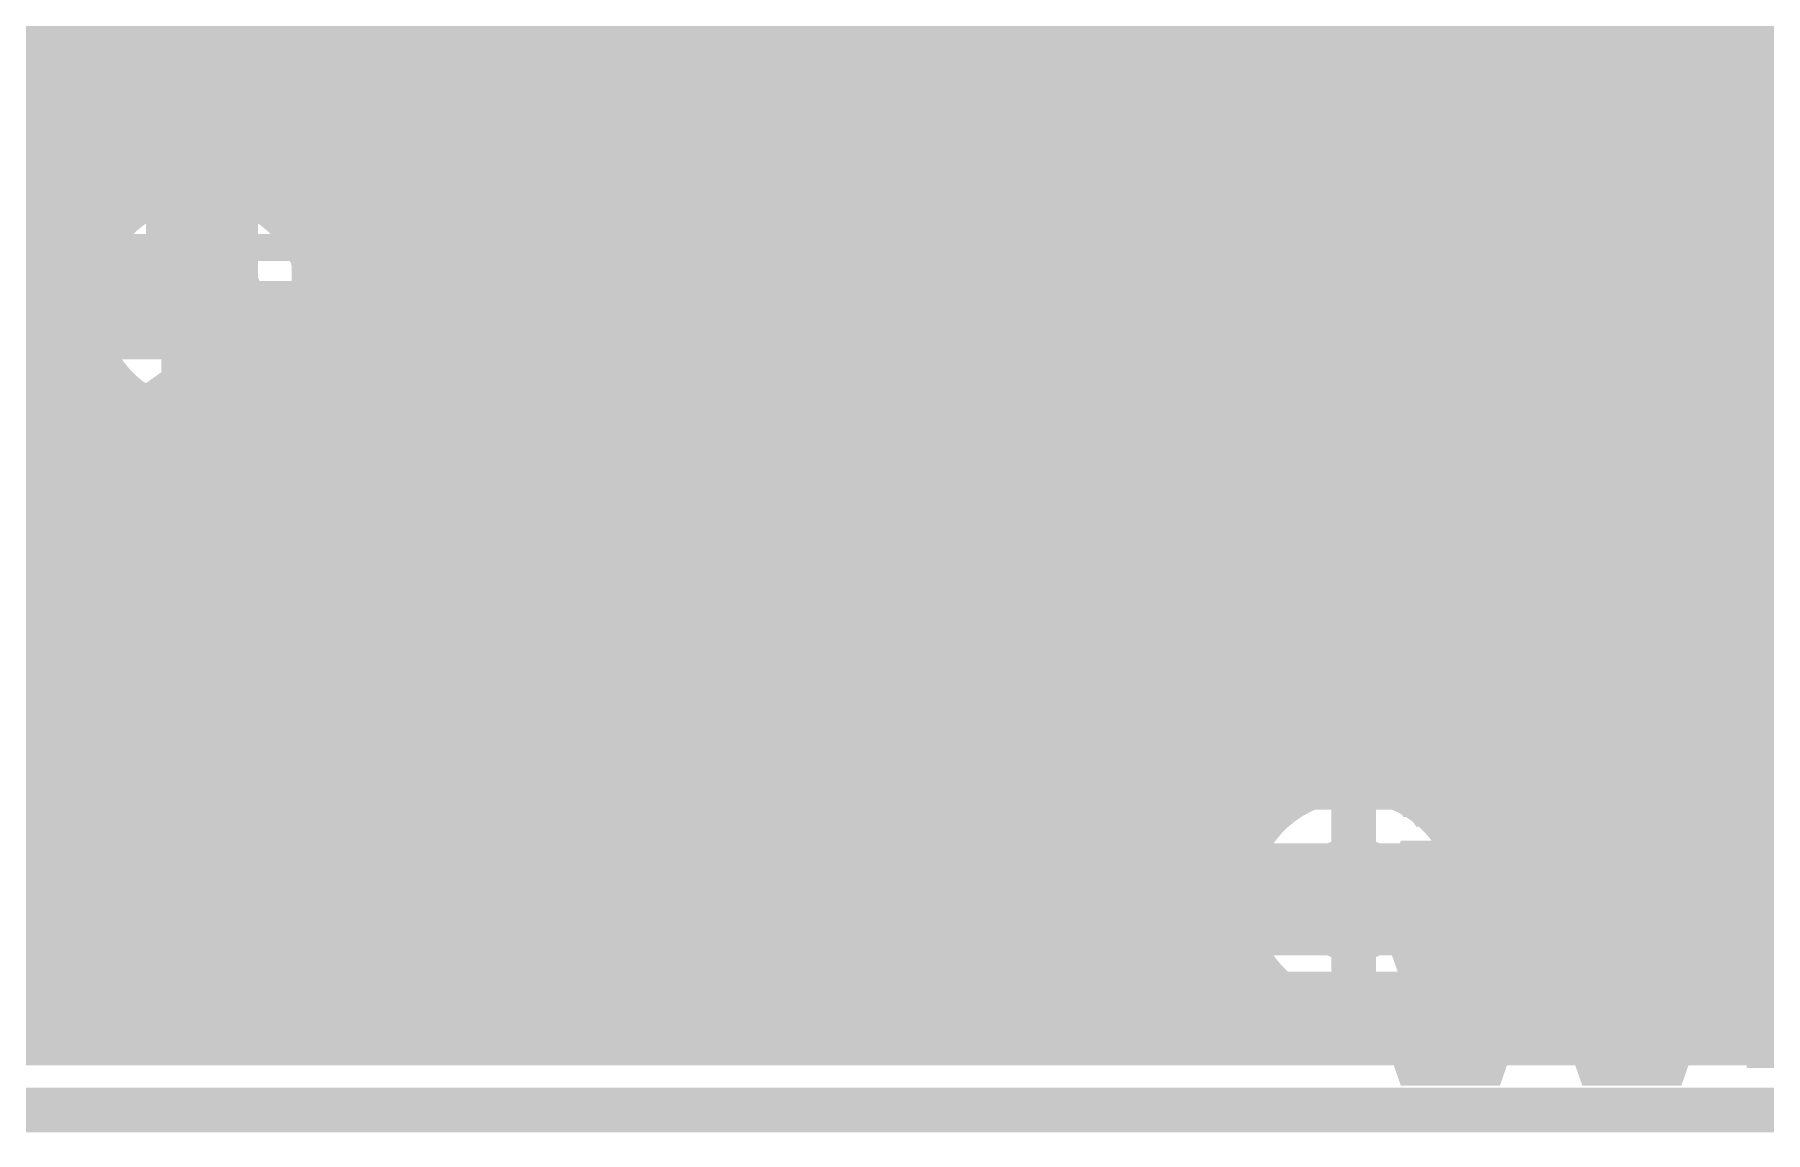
# Model space of a CAD drawing. Extents: x -7 to 100, y -42 to 30.
# Drawn here: x 75.25 to 85.06, y -0.13 to 6.1 of the extents above; entities that cross this region are included whole.
import ezdxf

# ---------------------------------------------------------------- set-up
doc = ezdxf.new("R2010")
doc.units = 0
doc.header["$MEASUREMENT"] = 0
doc.layers.get('0').update_dxf_attribs({"linetype": 'CONTINUOUS'})
for name, color, linetype in [('22-315-0_BOT', 7, 'CONTINUOUS'), ('22-315-0_DRD', 7, 'CONTINUOUS'), ('22-315-0_GND', 6, 'CONTINUOUS'), ('22-315-0_IN1', 4, 'CONTINUOUS'), ('22-315-0_SMB', 3, 'CONTINUOUS'), ('22-315-0_SMT', 5, 'CONTINUOUS'), ('22-315-0_SPB', 10, 'CONTINUOUS'), ('22-315-0_SPT', 14, 'CONTINUOUS'), ('22-315-0_SSB', 9, 'CONTINUOUS'), ('22-315-0_SST', 12, 'CONTINUOUS'), ('22-315-0_TOP', 11, 'CONTINUOUS'), ('THRUHOLE_TAP', 15, 'CONTINUOUS')]:
    doc.layers.add(name, color=color, linetype=linetype)

# ---------------------------------------------------------------- blocks, each defined once
blk = doc.blocks.new('RECTANGLE_8')
blk.add_solid([(0.4826, 0.4064), (0.4826, -0.4064), (-0.4826, 0.4064), (-0.4826, -0.4064)])
blk = doc.blocks.new('ROUND_30')
at = {"const_width": 0.35052}
blk.add_lwpolyline([(-0.17526, 0, 1), (0.17526, 0, 1)], format="xyb", close=True, dxfattribs=at)
blk = doc.blocks.new('ROUND_56')
at = {"const_width": 0.35052}
blk.add_lwpolyline([(-0.17526, 0, 1), (0.17526, 0, 1)], format="xyb", close=True, dxfattribs=at)
blk = doc.blocks.new('RECTANGLE_23')
blk.add_solid([(0.508, 0.635), (0.508, -0.635), (-0.508, 0.635), (-0.508, -0.635)])
blk = doc.blocks.new('ROUND_62')
at = {"const_width": 0.35052}
blk.add_lwpolyline([(-0.17526, 0, 1), (0.17526, 0, 1)], format="xyb", close=True, dxfattribs=at)
blk = doc.blocks.new('ROUND_80')
at = {"const_width": 0.0635}
blk.add_lwpolyline([(-0.03175, 0, 1), (0.03175, 0, 1)], format="xyb", close=True, dxfattribs=at)
blk = doc.blocks.new('ROUND_81')
at = {"const_width": 0.0635}
blk.add_lwpolyline([(-0.03175, 0, 1), (0.03175, 0, 1)], format="xyb", close=True, dxfattribs=at)
blk = doc.blocks.new('ROUND_65')
at = {"const_width": 0.35052}
blk.add_lwpolyline([(-0.17526, 0, 1), (0.17526, 0, 1)], format="xyb", close=True, dxfattribs=at)
blk = doc.blocks.new('RECTANGLE_2')
blk.add_solid([(0.63627, 0.51308), (0.63627, -0.51308), (-0.63627, 0.51308), (-0.63627, -0.51308)])
blk = doc.blocks.new('RECTANGLE_35')
blk.add_solid([(1.3716, 1.0795), (1.3716, -1.0795), (-1.3716, 1.0795), (-1.3716, -1.0795)])
blk = doc.blocks.new('ROUND_83')
at = {"const_width": 0.10033}
blk.add_lwpolyline([(-0.050164, 0, 1), (0.050164, 0, 1)], format="xyb", close=True, dxfattribs=at)

msp = doc.modelspace()

# ---------------------------------------------------------------- linework, layer by layer
at = {"layer": '22-315-0_BOT'}
for points, const_width in [([(85.0138, 20.79752), (85.0138, 5.5372)], 0.254), ([(77.9272, 9.8298), (77.9272, 3.72364)], 0.254), ([(76.835, 8.8138), (76.835, 8.763), (77.216, 8.382), (77.216, 6.35), (76.5048, 5.6388), (76.2, 5.6388)], 0.635), ([(78.486, 4.191), (78.486, 8.5598), (78.74, 8.8138), (78.486, 8.5598), (78.486, 4.191)], 0.2032), ([(78.1558, 8.0772), (78.1558, 3.49504)], 0.254), ([(78.3844, 8.0772), (78.3844, 3.26644)], 0.254), ([(78.613, 8.0772), (78.613, 3.03784)], 0.254), ([(78.7908, 7.8232), (78.7908, 5.8928)], 0.254), ([(84.9122, 7.8232), (84.9122, 5.8928)], 0.254), ([(80.8228, 7.60476), (80.8228, 5.8928)], 0.254), ([(75.184, 7.4676), (75.184, 0.47752)], 0.254), ([(80.6704, 7.45236), (80.6704, 5.5372)], 0.254), ([(82.4992, 7.44982), (82.4992, 5.8928)], 0.254), ([(82.4992, 7.44982), (82.4992, 1.83388)], 0.254), ([(82.7278, 7.47014), (82.7278, 1.87452)], 0.254), ([(82.9564, 7.42188), (82.9564, 1.83388)], 0.254), ([(80.4672, 7.24916), (80.4672, 5.8928)], 0.254), ([(83.185, 7.17296), (83.185, 1.8161)], 0.254), ([(83.2358, 7.12216), (83.2358, 5.8928)], 0.254), ([(81.661, 5.8928), (81.661, 6.858)], 0.254), ([(75.3872, 6.3246), (75.3872, 4.9022)], 0.254), ([(75.3872, 6.096), (75.1078, 6.096)], 0.254), ([(78.7908, 6.096), (77.78242, 6.096)], 0.254), ([(80.8228, 6.096), (80.4672, 6.096)], 0.254), ([(83.2358, 6.096), (82.4992, 6.096)], 0.254), ([(85.2678, 6.096), (84.9122, 6.096)], 0.254), ([(77.6986, 5.9563), (77.6986, 3.95224)], 0.254), ([(75.3872, 5.8674), (75.1078, 5.8674)], 0.254), ([(77.65542, 5.91058), (77.0128, 5.26542)], 0.254), ([(86.7029, 5.8674), (77.61224, 5.8674)], 0.254), ([(80.4672, 5.8928), (78.7908, 5.8928)], 0.254), ([(78.8416, 5.8928), (78.8416, 2.80924)], 0.254), ([(79.0702, 5.8928), (79.0702, 2.58064)], 0.254), ([(79.2988, 5.8928), (79.2988, 2.35204)], 0.254), ([(79.5274, 5.8928), (79.5274, 2.12344)], 0.254), ([(79.756, 5.8928), (79.756, 1.89484)], 0.254), ([(79.9846, 5.8928), (79.9846, 5.5372)], 0.254), ([(80.2132, 5.8928), (80.2132, 5.5372)], 0.254), ([(80.4418, 5.8928), (80.4418, 5.5372)], 0.254), ([(82.4992, 5.8928), (80.8228, 5.8928)], 0.254), ([(80.899, 5.8928), (80.899, 5.5372)], 0.254), ([(81.1276, 5.8928), (81.1276, 5.5372)], 0.254), ([(81.3562, 5.8928), (81.3562, 5.5372)], 0.254), ([(81.5848, 5.8928), (81.5848, 1.8161)], 0.254), ([(81.8134, 5.8928), (81.8134, 1.8161)], 0.254), ([(82.042, 5.8928), (82.042, 1.8161)], 0.254), ([(82.2706, 5.8928), (82.2706, 1.8161)], 0.254), ([(84.9122, 5.8928), (83.2358, 5.8928)], 0.254), ([(83.4136, 5.8928), (83.4136, 1.8161)], 0.254), ([(83.6422, 5.8928), (83.6422, 1.8161)], 0.254), ([(83.8708, 5.8928), (83.8708, 3.3528)], 0.254), ([(84.0994, 5.8928), (84.0994, 3.3528)], 0.254), ([(84.328, 5.8928), (84.328, 5.5372)], 0.254), ([(84.5566, 5.8928), (84.5566, 5.5372)], 0.254), ([(84.7852, 5.8928), (84.7852, 5.5372)], 0.254), ([(84.455, 1.1938), (82.7278, 1.1938), (79.5782, 1.1938), (76.2, 4.572), (76.2, 5.6388)], 0.635), ([(76.2, 5.6388), (76.2, 4.572)], 0.635), ([(77.47, 5.72262), (77.47, 4.18084)], 0.254), ([(75.3872, 5.6388), (75.1078, 5.6388)], 0.254), ([(86.78164, 5.6388), (77.38364, 5.6388)], 0.254), ([(77.2414, 5.49402), (77.2414, 4.40944)], 0.254), ([(81.4832, 5.5372), (79.8068, 5.5372), (79.8068, 3.6068)], 0.254), ([(80.645, 5.5372), (80.645, 4.572)], 0.254), ([(81.4832, 5.5372), (81.4832, 3.6068)], 0.254), ([(85.9282, 5.5372), (84.2518, 5.5372), (84.2518, 3.6068)], 0.254), ([(75.3872, 5.4102), (75.1078, 5.4102)], 0.254), ([(79.8068, 5.4102), (77.15504, 5.4102)], 0.254), ([(84.2518, 5.4102), (81.4832, 5.4102)], 0.254), ([(75.3872, 5.1816), (75.1078, 5.1816)], 0.254), ([(77.0128, 5.26542), (77.0128, 4.63804)], 0.254), ([(77.0128, 5.26542), (77.0128, 4.9022)], 0.254), ([(79.8068, 5.1816), (77.0128, 5.1816)], 0.254), ([(84.2518, 5.1816), (81.4832, 5.1816)], 0.254), ([(75.3872, 4.953), (75.1078, 4.953)], 0.254), ([(75.5777, 4.9022), (75.3872, 4.9022)], 0.254), ([(75.4126, 4.9022), (75.4126, 0.47752)], 0.254), ([(75.5777, 4.9022), (75.5777, 4.84632)], 0.254), ([(75.5777, 4.9022), (75.5777, 4.84632)], 0.254), ([(77.0128, 4.9022), (76.8223, 4.9022)], 0.254), ([(76.8223, 4.9022), (76.8223, 4.84632)], 0.254), ([(76.8223, 4.9022), (76.8223, 4.84632)], 0.254), ([(79.8068, 4.953), (77.0128, 4.953)], 0.254), ([(84.2518, 4.953), (81.4832, 4.953)], 0.254), ([(76.83246, 4.81838), (76.82109, 4.84578)], 0.254), ([(76.83246, 4.81838), (79.83474, 1.8161)], 0.254), ([(75.53706, 4.7244), (74.7522, 4.7244)], 0.254), ([(79.8068, 4.7244), (76.92644, 4.7244)], 0.254), ([(84.2518, 4.7244), (81.4832, 4.7244)], 0.254), ([(84.455, 2.6162), (85.344, 2.6162), (85.344, 4.318), (85.09, 4.572)], 0.3048), ([(75.52436, 4.4958), (75.1078, 4.4958)], 0.254), ([(79.8068, 4.4958), (77.15504, 4.4958)], 0.254), ([(79.8068, 4.572), (80.645, 4.572)], 0.254), ([(80.645, 3.6068), (80.645, 4.572)], 0.254), ([(81.4832, 4.572), (80.645, 4.572)], 0.254), ([(80.645, 3.175), (80.645, 4.572), (80.645, 3.175)], 0.2032), ([(80.645, 4.572), (80.645, 3.175)], 0.2032), ([(84.2518, 4.4958), (81.4832, 4.4958)], 0.254), ([(75.59294, 4.2672), (75.1078, 4.2672)], 0.254), ([(79.8068, 4.2672), (77.38364, 4.2672)], 0.254), ([(84.2518, 4.2672), (81.4832, 4.2672)], 0.254), ([(75.6412, 4.18338), (75.6412, 0.47752)], 0.254), ([(75.77836, 4.0386), (75.1078, 4.0386)], 0.254), ([(79.8068, 4.0386), (77.61224, 4.0386)], 0.254), ([(84.2518, 4.0386), (81.4832, 4.0386)], 0.254), ([(75.8698, 3.97764), (75.8698, 0.47752)], 0.254), ([(75.95362, 3.937), (79.1337, 0.75946)], 0.254), ([(76.08062, 3.81), (75.1078, 3.81)], 0.254), ([(79.8068, 3.81), (77.84084, 3.81)], 0.254), ([(84.2518, 3.81), (81.4832, 3.81)], 0.254), ([(76.0984, 3.79222), (76.0984, 0.47752)], 0.254), ([(81.4832, 3.6068), (79.8068, 3.6068)], 0.254), ([(79.9846, 3.6068), (79.9846, 1.8161)], 0.254), ([(80.2132, 3.6068), (80.2132, 1.8161)], 0.254), ([(80.4418, 3.6068), (80.4418, 1.8161)], 0.254), ([(80.6704, 3.6068), (80.6704, 1.8161)], 0.254), ([(80.899, 3.6068), (80.899, 1.8161)], 0.254), ([(81.1276, 3.6068), (81.1276, 1.8161)], 0.254), ([(81.3562, 3.6068), (81.3562, 1.8161)], 0.254), ([(84.8868, 3.6068), (84.2518, 3.6068)], 0.254), ([(84.328, 3.6068), (84.328, 3.3528)], 0.254), ([(84.5566, 3.6068), (84.5566, 3.3528)], 0.254), ([(84.7852, 3.6068), (84.7852, 3.3528)], 0.254), ([(84.8868, 3.6068), (84.8868, 3.3528)], 0.254), ([(76.30922, 3.5814), (75.1078, 3.5814)], 0.254), ([(76.327, 3.56362), (76.327, 0.47752)], 0.254), ([(84.8868, 3.5814), (78.06944, 3.5814)], 0.254), ([(76.53782, 3.3528), (75.1078, 3.3528)], 0.254), ([(76.5556, 3.33502), (76.5556, 0.47752)], 0.254), ([(84.8868, 3.3528), (78.29804, 3.3528)], 0.254), ([(84.8868, 3.3528), (83.6422, 3.3528)], 0.254), ([(83.6422, 3.3528), (83.6422, 1.9304)], 0.254), ([(76.76642, 3.1242), (75.1078, 3.1242)], 0.254), ([(83.6422, 3.1242), (78.52664, 3.1242)], 0.254), ([(76.7842, 3.10642), (76.7842, 0.47752)], 0.254), ([(76.99502, 2.8956), (75.1078, 2.8956)], 0.254), ([(77.0128, 2.87782), (77.0128, 0.48006)], 0.254), ([(83.6422, 2.8956), (78.75524, 2.8956)], 0.254), ([(77.22362, 2.667), (75.1078, 2.667)], 0.254), ([(77.2414, 2.64922), (77.2414, 0.48006)], 0.254), ([(83.6422, 2.667), (78.98384, 2.667)], 0.254), ([(86.36, 0.90424), (86.36, 1.6002), (85.344, 2.6162), (84.455, 2.6162)], 0.3048), ([(77.45222, 2.4384), (75.1078, 2.4384)], 0.254), ([(83.6422, 2.4384), (79.21244, 2.4384)], 0.254), ([(77.47, 2.42062), (77.47, 0.48006)], 0.254), ([(77.68082, 2.2098), (75.1078, 2.2098)], 0.254), ([(77.6986, 2.19202), (77.6986, 0.48006)], 0.254), ([(83.6422, 2.2098), (79.44104, 2.2098)], 0.254), ([(77.90942, 1.9812), (75.1078, 1.9812)], 0.254), ([(77.9272, 1.96342), (77.9272, 0.48006)], 0.254), ([(83.6422, 1.9812), (79.66964, 1.9812)], 0.254), ([(83.6422, 1.8796), (83.6422, 1.8161)], 0.254), ([(78.13802, 1.7526), (75.1078, 1.7526)], 0.254), ([(82.45348, 1.8161), (79.83474, 1.8161)], 0.254), ([(83.6422, 1.8161), (83.00212, 1.8161)], 0.254), ([(83.6422, 1.8161), (83.00212, 1.8161)], 0.254), ([(78.1558, 1.73482), (78.1558, 0.48006)], 0.254), ([(78.36662, 1.524), (71.94804, 1.524)], 0.254), ([(78.3844, 1.50622), (78.3844, 0.48006)], 0.254), ([(82.7278, 1.1938), (84.455, 1.1938)], 0.635), ([(78.59522, 1.2954), (71.71944, 1.2954)], 0.254), ([(78.613, 1.27762), (78.613, 0.48006)], 0.254), ([(78.82382, 1.0668), (71.48322, 1.0668)], 0.254), ([(78.8416, 1.04902), (78.8416, 0.48006)], 0.254), ([(79.05242, 0.8382), (70.10908, 0.8382)], 0.254), ([(79.0702, 0.82042), (79.0702, 0.4826)], 0.254), ([(79.3623, 0.6096), (67.42176, 0.6096)], 0.254), ([(79.2988, 0.63754), (79.2988, 0.4826)], 0.254), ([(79.5274, 0.57404), (79.5274, 0.4826)], 0.254), ([(82.45348, 0.5715), (79.5782, 0.5715)], 0.254), ([(79.756, 0.5715), (79.756, 0.4826)], 0.254), ([(79.9846, 0.5715), (79.9846, 0.4826)], 0.254), ([(80.2132, 0.5715), (80.2132, 0.4826)], 0.254), ([(80.4418, 0.5715), (80.4418, 0.4826)], 0.254), ([(80.6704, 0.5715), (80.6704, 0.4826)], 0.254), ([(80.899, 0.5715), (80.899, 0.48514)], 0.254), ([(81.1276, 0.5715), (81.1276, 0.48514)], 0.254), ([(81.3562, 0.5715), (81.3562, 0.48514)], 0.254), ([(81.5848, 0.5715), (81.5848, 0.48514)], 0.254), ([(81.8134, 0.5715), (81.8134, 0.48514)], 0.254), ([(82.042, 0.5715), (82.042, 0.48514)], 0.254), ([(82.2706, 0.5715), (82.2706, 0.48514)], 0.254), ([(83.6422, 0.5715), (83.00212, 0.5715)], 0.254), ([(83.6422, 0.5715), (83.00212, 0.5715)], 0.254), ([(83.185, 0.5715), (83.185, 0.48768)], 0.254), ([(83.4136, 0.5715), (83.4136, 0.48768)], 0.254), ([(83.6422, 0.5715), (83.6422, 0.48768)], 0.254), ([(83.6422, 0.5715), (83.6422, 0.48768)], 0.254), ([(83.6422, 0.48768), (67.27952, 0.46736)], 0.254), ([(82.4992, 0.55372), (82.4992, 0.48514)], 0.254), ([(82.7278, 0.51308), (82.7278, 0.48514)], 0.254), ([(82.9564, 0.55372), (82.9564, 0.48768)], 0.254)]:
    msp.add_lwpolyline(points, dxfattribs=dict(at, const_width=const_width))
at = {"layer": '22-315-0_BOT', "const_width": 0.254}
for points in [[(77.65542, 5.91058, 0.1989124), (77.83743, 6.35)], [(75.5777, 4.84632, 0.104172), (75.51992, 4.572)], [(75.51928, 4.572, 0.3095218), (75.95362, 3.937)], [(82.7278, 1.87452, 0.1041726), (82.45322, 1.81669)], [(83.00212, 1.8161, 0.104172), (82.7278, 1.87388)], [(79.13878, 0.75438, 0.1989124), (79.5782, 0.57237)], [(82.45348, 0.5715, 0.104172), (82.7278, 0.51372)], [(82.7278, 0.51308, 0.1041716), (83.00238, 0.57091)]]:
    msp.add_lwpolyline(points, format="xyb", dxfattribs=at)
at = {"layer": '22-315-0_DRD', "const_width": 0.254}
for points in [[(0, 0), (-7.00024, 0), (-7.00024, 29.99994), (99.9998, 29.99994), (99.9998, 0), (0, 0)], [(82.296, 7.493), (82.296, 6.223)], [(82.296, 7.493), (82.296, 6.223)], [(82.931, 7.493), (82.931, 6.223)], [(82.931, 7.493), (82.931, 6.223)], [(83.566, 6.223), (83.566, 7.493)], [(83.566, 6.223), (83.566, 7.493)], [(82.296, 6.223), (83.566, 6.223)], [(82.296, 6.223), (83.566, 6.223)], [(75.565, 5.207), (75.565, 3.937)], [(76.835, 5.207), (75.565, 5.207)], [(76.2, 5.207), (76.2, 3.937)], [(76.835, 3.937), (76.835, 5.207)], [(77.851, 4.826), (77.851, 3.556)], [(79.121, 4.826), (77.851, 4.826)], [(77.851, 4.826), (77.851, 3.556)], [(79.121, 4.826), (77.851, 4.826)], [(78.486, 4.826), (78.486, 3.556)], [(78.486, 4.826), (78.486, 3.556)], [(79.121, 3.556), (79.121, 4.826)], [(79.121, 3.556), (79.121, 4.826)], [(76.835, 4.572), (75.565, 4.572)], [(79.121, 4.191), (77.851, 4.191)], [(79.121, 4.191), (77.851, 4.191)], [(75.565, 3.937), (76.835, 3.937)], [(81.915, 3.937), (81.915, 2.667)], [(83.185, 3.937), (81.915, 3.937)], [(82.55, 3.937), (82.55, 2.667)], [(83.185, 2.667), (83.185, 3.937)], [(80.01, 3.81), (80.01, 2.54)], [(81.28, 3.81), (80.01, 3.81)], [(80.01, 3.81), (80.01, 2.54)], [(81.28, 3.81), (80.01, 3.81)], [(80.01, 3.81), (80.01, 2.54)], [(81.28, 3.81), (80.01, 3.81)], [(80.645, 3.81), (80.645, 2.54)], [(80.645, 3.81), (80.645, 2.54)], [(80.645, 3.81), (80.645, 2.54)], [(81.28, 2.54), (81.28, 3.81)], [(81.28, 2.54), (81.28, 3.81)], [(81.28, 2.54), (81.28, 3.81)], [(77.851, 3.556), (79.121, 3.556)], [(77.851, 3.556), (79.121, 3.556)], [(83.185, 3.302), (81.915, 3.302)], [(81.28, 3.175), (80.01, 3.175)], [(81.28, 3.175), (80.01, 3.175)], [(81.28, 3.175), (80.01, 3.175)], [(81.915, 2.667), (83.185, 2.667)], [(80.01, 2.54), (81.28, 2.54)], [(80.01, 2.54), (81.28, 2.54)], [(80.01, 2.54), (81.28, 2.54)], [(75.438, 1.778), (75.438, 0.508)], [(76.708, 1.778), (75.438, 1.778)], [(76.073, 1.778), (76.073, 0.508)], [(76.708, 0.508), (76.708, 1.778)], [(82.0928, 1.8288), (82.0928, 0.5588)], [(83.3628, 1.8288), (82.0928, 1.8288)], [(82.7278, 1.8288), (82.7278, 0.5588)], [(83.3628, 0.5588), (83.3628, 1.8288)], [(83.3628, 1.1938), (82.0928, 1.1938)], [(76.708, 1.143), (75.438, 1.143)], [(75.438, 0.508), (76.708, 0.508)], [(82.0928, 0.5588), (83.3628, 0.5588)]]:
    msp.add_lwpolyline(points, dxfattribs=at)
at = {"layer": '22-315-0_GND', "const_width": 0.254}
msp.add_lwpolyline([(0, 0), (-7.00024, 0), (-7.00024, 29.99994), (99.9998, 29.99994), (99.9998, 0), (0, 0)], dxfattribs=at)
at = {"layer": '22-315-0_IN1', "const_width": 0.254}
for points in [[(80.0608, 29.337), (80.0608, 3.52298)], [(80.2894, 29.337), (80.2894, 3.75412)], [(83.7184, 22.81936), (83.7184, 0.508)], [(83.947, 21.09216), (83.947, 0.508)], [(84.1756, 20.7899), (84.1756, 0.508)], [(84.4042, 20.67814), (84.4042, 0.508)], [(84.8614, 20.71624), (84.8614, 0.508)], [(84.6328, 20.65782), (84.6328, 0.508)], [(76.1746, 16.96974), (76.1746, 5.25018)], [(75.946, 16.70812), (75.946, 5.20192)], [(75.4888, 16.59636), (75.4888, 1.49098)], [(75.7174, 16.60906), (75.7174, 5.04952)], [(76.4032, 15.61338), (76.4032, 5.2197)], [(78.232, 14.23416), (78.232, 4.82092)], [(78.4606, 13.9319), (78.4606, 4.86918)], [(78.6892, 13.82014), (78.6892, 4.8387)], [(78.9178, 12.45108), (78.9178, 4.71678)], [(79.8322, 12.45108), (79.8322, 0.508)], [(78.0034, 12.28344), (78.0034, 4.66852)], [(79.1464, 12.31392), (79.1464, 4.35102)], [(79.375, 12.27328), (79.375, 0.508)], [(79.6036, 12.31392), (79.6036, 0.508)], [(75.2602, 11.81608), (75.2602, 0.508)], [(76.6318, 10.95502), (76.6318, 5.09778)], [(77.7748, 10.91438), (77.7748, 0.508)], [(80.518, 10.80516), (80.518, 3.84302)], [(76.8604, 10.72388), (76.8604, 4.73202)], [(77.5462, 10.70864), (77.5462, 0.508)], [(77.089, 10.63498), (77.089, 0.508)], [(77.3176, 10.6299), (77.3176, 0.508)], [(81.661, 10.59688), (81.661, 0.508)], [(80.7466, 10.5029), (80.7466, 3.84556)], [(80.9752, 10.39114), (80.9752, 3.76936)], [(81.2038, 10.37082), (81.2038, 3.56108)], [(81.4324, 10.42924), (81.4324, 0.508)], [(81.8896, 7.96544), (81.8896, 3.46202)], [(85.09, 7.67588), (85.09, 0.508)], [(82.1182, 7.60222), (82.1182, 3.82778)], [(82.3468, 6.51002), (82.3468, 3.9497)], [(83.4898, 6.46938), (83.4898, 0.508)], [(82.5754, 6.27888), (82.5754, 3.98018)], [(83.2612, 6.26364), (83.2612, 1.61544)], [(82.68716, 6.223), (65.99936, 6.223)], [(82.804, 6.18998), (82.804, 3.93192)], [(83.0326, 6.1849), (83.0326, 3.77952)], [(86.74608, 6.223), (83.1723, 6.223)], [(86.69528, 5.9944), (66.07048, 5.9944)], [(86.72576, 5.7658), (66.09842, 5.7658)], [(86.85022, 5.5372), (66.08826, 5.5372)], [(87.21344, 5.3086), (66.03492, 5.3086)], [(75.74788, 5.08), (65.9384, 5.08)], [(94.2213, 5.08), (76.65212, 5.08)], [(75.58024, 4.8514), (65.78092, 4.8514)], [(78.32344, 4.8514), (76.81976, 4.8514)], [(94.10192, 4.8514), (78.64602, 4.8514)], [(75.52182, 4.6228), (70.99808, 4.6228)], [(77.96022, 4.6228), (76.87818, 4.6228)], [(87.74938, 4.6228), (79.01178, 4.6228)], [(75.54214, 4.3942), (71.20636, 4.3942)], [(77.83576, 4.3942), (76.85532, 4.3942)], [(76.8604, 4.40944), (76.8604, 0.508)], [(87.54364, 4.3942), (79.1337, 4.3942)], [(75.6539, 4.1656), (71.28256, 4.1656)], [(75.7174, 4.09194), (75.7174, 1.72212)], [(77.80528, 4.1656), (76.74356, 4.1656)], [(87.4649, 4.1656), (79.16418, 4.1656)], [(76.6318, 4.04622), (76.6318, 1.52908)], [(79.1464, 4.02844), (79.1464, 0.508)], [(75.95616, 3.937), (71.28002, 3.937)], [(75.946, 3.94208), (75.946, 1.81102)], [(76.4032, 3.92176), (76.4032, 1.73736)], [(77.85608, 3.937), (76.4413, 3.937)], [(82.30616, 3.937), (79.11592, 3.937)], [(87.46998, 3.937), (82.7913, 3.937)], [(76.1746, 3.89128), (76.1746, 1.81356)], [(78.00594, 3.7084), (71.19112, 3.7084)], [(78.0034, 3.71094), (78.0034, 0.508)], [(80.22336, 3.7084), (78.96352, 3.7084)], [(82.0039, 3.7084), (81.06664, 3.7084)], [(87.55888, 3.7084), (83.09356, 3.7084)], [(78.9178, 3.66522), (78.9178, 0.508)], [(78.232, 3.56108), (78.232, 0.508)], [(78.4606, 3.51028), (78.4606, 0.508)], [(78.6892, 3.54076), (78.6892, 0.508)], [(80.03794, 3.4798), (70.95998, 3.4798)], [(81.89214, 3.4798), (81.25206, 3.4798)], [(87.79002, 3.4798), (83.20532, 3.4798)], [(79.96936, 3.2512), (66.09842, 3.2512)], [(81.87182, 3.2512), (81.32064, 3.2512)], [(94.05874, 3.2512), (83.22818, 3.2512)], [(81.8896, 3.13944), (81.8896, 0.508)], [(79.98206, 3.0226), (66.0908, 3.0226)], [(81.93024, 3.0226), (81.30794, 3.0226)], [(94.16288, 3.0226), (83.16976, 3.0226)], [(80.0608, 2.82702), (80.0608, 0.508)], [(83.0326, 2.82194), (83.0326, 1.80086)], [(80.08112, 2.794), (66.04508, 2.794)], [(81.2038, 2.78638), (81.2038, 0.508)], [(82.09788, 2.794), (81.20888, 2.794)], [(82.1182, 2.77622), (82.1182, 1.49352)], [(94.30512, 2.794), (83.00212, 2.794)], [(82.3468, 2.65176), (82.3468, 1.75768)], [(82.5754, 2.62128), (82.5754, 1.85674)], [(82.804, 2.67208), (82.804, 1.86944)], [(80.34274, 2.5654), (65.9511, 2.5654)], [(80.2894, 2.59588), (80.2894, 0.508)], [(94.49308, 2.5654), (80.94472, 2.5654)], [(80.9752, 2.58064), (80.9752, 0.508)], [(80.518, 2.50698), (80.518, 0.508)], [(80.7466, 2.5019), (80.7466, 0.508)], [(94.74962, 2.3368), (65.80124, 2.3368)], [(95.13316, 2.1082), (65.56502, 2.1082)], [(99.441, 1.8796), (70.20052, 1.8796)], [(75.62088, 1.651), (70.35292, 1.651)], [(82.22488, 1.651), (76.52512, 1.651)], [(91.52128, 1.651), (83.23072, 1.651)], [(75.45324, 1.4224), (70.40118, 1.4224)], [(82.08772, 1.4224), (76.69276, 1.4224)], [(91.38412, 1.4224), (83.36788, 1.4224)], [(75.39482, 1.1938), (70.3707, 1.1938)], [(82.04708, 1.1938), (76.75118, 1.1938)], [(91.34348, 1.1938), (83.40852, 1.1938)], [(75.41514, 0.9652), (70.24878, 0.9652)], [(82.08772, 0.9652), (76.72832, 0.9652)], [(91.38412, 0.9652), (83.36788, 0.9652)], [(82.1182, 0.89154), (82.1182, 0.508)], [(75.4888, 0.79502), (75.4888, 0.508)], [(83.2612, 0.77216), (83.2612, 0.508)], [(75.5269, 0.7366), (69.88302, 0.7366)], [(82.22488, 0.7366), (76.61656, 0.7366)], [(76.6318, 0.75438), (76.6318, 0.508)], [(91.52128, 0.7366), (83.23072, 0.7366)], [(75.7174, 0.56388), (75.7174, 0.508)], [(82.3468, 0.62992), (82.3468, 0.508)], [(83.0326, 0.58674), (83.0326, 0.508)], [(75.82916, 0.508), (29.464, 0.508)], [(99.441, 0.508), (76.3143, 0.508)], [(76.4032, 0.54864), (76.4032, 0.508)]]:
    msp.add_lwpolyline(points, dxfattribs=at)
for points in [[(82.25028, 6.858, 0.4142136), (82.931, 6.17728)], [(82.25028, 6.858, 0.4142136), (82.931, 6.17728)], [(82.931, 6.17728, 0.4142136), (83.61172, 6.858)], [(82.931, 6.17728, 0.4142136), (83.61172, 6.858)], [(76.2, 5.25272, 0.4142136), (75.51928, 4.572)], [(76.88072, 4.572, 0.4142136), (76.2, 5.25272)], [(78.486, 4.87172, 0.4142136), (77.80528, 4.191)], [(78.486, 4.87172, 0.4142136), (77.80528, 4.191)], [(79.16672, 4.191, 0.4142136), (78.486, 4.87172)], [(79.16672, 4.191, 0.4142136), (78.486, 4.87172)], [(75.51928, 4.572, 0.4142136), (76.2, 3.89128)], [(76.2, 3.89128, 0.4142136), (76.88072, 4.572)], [(77.80528, 4.191, 0.4142136), (78.486, 3.51028)], [(77.80528, 4.191, 0.4142136), (78.486, 3.51028)], [(78.486, 3.51028, 0.4142136), (79.16672, 4.191)], [(78.486, 3.51028, 0.4142136), (79.16672, 4.191)], [(82.55, 3.98272, 0.4142136), (81.86928, 3.302)], [(83.23072, 3.302, 0.4142136), (82.55, 3.98272)], [(80.645, 3.85572, 0.4142136), (79.96428, 3.175)], [(80.645, 3.85572, 0.4142136), (79.96428, 3.175)], [(81.32572, 3.175, 0.4142136), (80.645, 3.85572)], [(81.32572, 3.175, 0.4142136), (80.645, 3.85572)], [(81.86928, 3.302, 0.4142136), (82.55, 2.62128)], [(82.55, 2.62128, 0.4142136), (83.23072, 3.302)], [(79.96428, 3.175, 0.4142136), (80.645, 2.49428)], [(79.96428, 3.175, 0.4142136), (80.645, 2.49428)], [(80.645, 2.49428, 0.4142136), (81.32572, 3.175)], [(80.645, 2.49428, 0.4142136), (81.32572, 3.175)], [(82.7278, 1.87452, 0.4142136), (82.04708, 1.1938)], [(83.40852, 1.1938, 0.4142136), (82.7278, 1.87452)], [(76.073, 1.82372, 0.4142136), (75.39228, 1.143)], [(76.75372, 1.143, 0.4142136), (76.073, 1.82372)], [(82.04708, 1.1938, 0.4142136), (82.7278, 0.51308)], [(82.7278, 0.51308, 0.4142136), (83.40852, 1.1938)], [(75.39228, 1.143, 0.3104767), (75.82916, 0.508)], [(76.3143, 0.508, 0.3114339), (76.75118, 1.143)]]:
    msp.add_lwpolyline(points, format="xyb", dxfattribs=at)
at = {"layer": '22-315-0_SSB', "const_width": 0.1524}
for points in [[(78.613, 8.001), (82.677, 8.001), (82.677, 3.429), (80.899, 3.429), (80.645, 3.683), (80.391, 3.429), (78.613, 3.429), (78.613, 8.001)], [(83.058, 8.001), (87.122, 8.001), (87.122, 3.429), (85.344, 3.429), (85.09, 3.683), (84.836, 3.429), (83.058, 3.429), (83.058, 8.001)], [(75.3745, 4.8895), (75.3745, 7.8105), (77.0128, 7.8105), (77.0128, 4.8895), (75.3745, 4.8895)], [(77.96276, 6.0071), (77.96276, 6.48208), (77.28458, 6.24586), (77.28458, 6.12648), (78.30058, 6.12648)], [(77.79258, 5.22986), (77.6224, 5.1689), (77.45476, 5.1689), (77.28458, 5.22986), (77.28458, 5.58546), (77.45476, 5.64388), (77.6224, 5.64388), (77.79258, 5.58546), (77.79258, 5.22986), (77.96276, 5.1689), (78.1304, 5.1689), (78.30058, 5.22986), (78.30058, 5.58546), (78.1304, 5.64388), (77.96276, 5.64388), (77.79258, 5.58546)], [(76.04506, 4.49834), (76.04506, 4.14274), (75.87742, 4.02336), (75.70724, 4.02336), (75.53706, 4.14274), (75.53706, 4.49834), (76.55306, 4.49834)], [(76.04506, 4.20116), (76.55306, 4.02336)], [(76.55306, 3.18516), (76.55306, 3.66014), (75.87742, 3.18516), (75.70724, 3.18516), (75.53706, 3.24612), (75.53706, 3.60172), (75.70724, 3.66014)], [(83.6295, 0.4445), (83.6295, 3.3655), (85.2678, 3.3655), (85.2678, 0.4445), (83.6295, 0.4445)], [(76.38542, 2.82194), (76.55306, 2.76352), (76.55306, 2.40792), (76.38542, 2.34696), (76.04506, 2.34696), (75.87742, 2.46634), (75.87742, 2.82194), (75.53706, 2.82194), (75.53706, 2.34696)], [(82.53476, 2.74066), (82.53476, 2.26568), (83.2104, 2.5019), (83.2104, 2.62128), (82.1944, 2.62128)], [(82.1944, 1.90246), (82.1944, 1.6637)], [(82.1944, 1.78308), (83.2104, 1.78308), (83.04276, 1.6637)], [(82.7024, 1.0033), (82.1944, 1.1811)], [(82.7024, 0.70866), (82.7024, 1.06426), (82.87258, 1.1811), (83.04276, 1.1811), (83.2104, 1.06426), (83.2104, 0.70866), (82.1944, 0.70866)]]:
    msp.add_lwpolyline(points, dxfattribs=at)
at = {"layer": '22-315-0_SST'}
for points, const_width in [([(82.169, 5.842), (82.169, 9.398), (80.391, 9.398), (80.391, 5.842), (82.169, 5.842)], 0.1524), ([(71.66356, 6.63956), (71.66102, 2.286), (71.66102, 0.6477), (75.65898, 0.6477), (75.6666, 7.7724), (75.2094, 8.2296), (72.009, 8.2296), (71.6534, 7.7978), (71.66356, 6.63956)], 0.1524), ([(76.10856, 6.63956), (76.10602, 2.286), (76.10602, 0.6477), (80.10398, 0.6477), (80.1116, 7.7724), (79.6544, 8.2296), (76.454, 8.2296), (76.0984, 7.7978), (76.10856, 6.63956)], 0.1524), ([(86.614, 3.302), (86.614, 6.858), (84.836, 6.858), (84.836, 3.302), (86.614, 3.302)], 0.1524), ([(82.9945, 6.5405), (82.9945, 3.6195), (84.6328, 3.6195), (84.6328, 6.5405), (82.9945, 6.5405)], 0.1524), ([(80.89392, 4.81076), (80.83296, 4.64058), (80.47736, 4.64058), (80.41894, 4.81076), (80.41894, 5.4864), (80.47736, 5.65658), (80.83296, 5.65658), (80.89392, 5.4864)], 0.1524), ([(81.31556, 5.14858), (81.67116, 5.14858), (81.73212, 4.9784), (81.73212, 4.81076), (81.67116, 4.64058), (81.31556, 4.64058), (81.25714, 4.81076), (81.25714, 4.9784), (81.49336, 5.65658)], 0.1524), ([(82.36458, 5.57276), (82.1944, 5.63372), (82.02676, 5.63372), (81.85658, 5.57276), (81.85658, 5.21716), (82.02676, 5.15874), (82.1944, 5.15874), (82.36458, 5.21716), (82.36458, 5.57276), (82.53476, 5.63372), (82.7024, 5.63372), (82.87258, 5.57276), (82.87258, 5.21716), (82.7024, 5.15874), (82.53476, 5.15874), (82.36458, 5.21716)], 0.1524), ([(71.7042, 5.2578), (75.6412, 5.2578)], 0.1524), ([(76.1492, 5.2578), (80.0862, 5.2578)], 0.1524), ([(82.87258, 4.79552), (82.87258, 4.55676)], 0.1524), ([(82.87258, 4.67614), (81.85658, 4.67614), (82.02676, 4.55676)], 0.1524), ([(81.44764, 4.25704), (81.44764, 3.7846), (80.76946, 4.25704), (80.59928, 4.25704), (80.43164, 4.19862), (80.43164, 3.84302), (80.59928, 3.7846)], 0.1524), ([(82.36458, 3.60172), (82.36458, 3.95732), (82.1944, 4.07416), (82.02676, 4.07416), (81.85658, 3.95732), (81.85658, 3.60172), (82.87258, 3.60172)], 0.1524), ([(82.36458, 3.89636), (82.87258, 4.07416)], 0.1524), ([(81.44764, 3.41884), (81.44764, 3.18262)], 0.1524), ([(81.44764, 3.302), (80.43164, 3.302), (80.59928, 3.18262)], 0.1524), ([(82.5373, 1.76276), (82.5373, 2.35712), (82.32902, 2.94894), (82.19186, 2.94894), (81.98358, 2.35712), (81.98358, 1.76276)], 0.2032), ([(83.566, 2.75082), (83.49742, 2.94894), (83.08086, 2.94894), (83.01228, 2.75082), (83.01228, 2.5527), (83.08086, 2.35712), (83.49742, 2.35712), (83.566, 2.159), (83.566, 1.96088), (83.49742, 1.76276), (83.08086, 1.76276), (83.01228, 1.96088)], 0.2032), ([(84.5947, 2.75082), (84.52612, 2.94894), (84.10956, 2.94894), (84.04098, 2.75082), (84.04098, 2.5527), (84.10956, 2.35712), (84.52612, 2.35712), (84.5947, 2.159), (84.5947, 1.96088), (84.52612, 1.76276), (84.10956, 1.76276), (84.04098, 1.96088)], 0.2032), ([(85.6234, 2.94894), (85.41512, 2.35712), (85.27796, 2.35712), (85.06968, 2.94894)], 0.2032), ([(80.59928, 2.70002), (80.43164, 2.6416), (80.43164, 2.286), (80.59928, 2.22504), (80.76946, 2.22504), (80.93964, 2.286), (80.93964, 2.6416), (81.10728, 2.70002), (81.27746, 2.70002), (81.44764, 2.6416), (81.44764, 2.286), (81.27746, 2.22504)], 0.1524), ([(82.5373, 2.159), (81.98358, 2.159)], 0.2032), ([(80.43164, 1.86182), (80.76946, 1.86182), (81.44764, 1.6256), (80.76946, 1.38684), (80.43164, 1.38684)], 0.1524), ([(83.5533, 1.22682), (83.48472, 1.42494), (83.06816, 1.42494), (82.99958, 1.22682), (82.99958, 1.0287), (83.06816, 0.83312), (83.48472, 0.83312), (83.5533, 0.635), (83.5533, 0.43688), (83.48472, 0.23876), (83.06816, 0.23876), (82.99958, 0.43688)], 0.2032), ([(84.582, 0.43688), (84.51342, 0.23876), (84.09686, 0.23876), (84.02828, 0.43688), (84.02828, 1.22682), (84.09686, 1.42494), (84.51342, 1.42494), (84.582, 1.22682)], 0.2032), ([(85.05698, 0.23876), (85.05698, 1.42494)], 0.2032), ([(80.43164, 1.02362), (80.43164, 0.54864)], 0.1524), ([(85.6107, 0.83312), (85.05698, 0.83312)], 0.2032), ([(81.44764, 0.7874), (80.43164, 0.7874)], 0.1524)]:
    msp.add_lwpolyline(points, dxfattribs=dict(at, const_width=const_width))
at = {"layer": '22-315-0_TOP'}
for points, const_width in [([(79.8576, 7.91972), (79.8576, 5.1943)], 0.254), ([(80.18272, 7.9248), (80.18272, 2.9972)], 0.254), ([(79.95412, 7.90702), (79.95412, 2.9972)], 0.254), ([(83.94446, 7.85622), (83.94446, 5.91566), (83.82, 5.7912)], 0.2032), ([(80.26146, 7.49808), (80.26146, 5.70992)], 0.254), ([(82.29854, 7.4422), (82.29854, 5.70992)], 0.254), ([(82.46872, 7.40156), (82.46872, 2.9972)], 0.254), ([(82.69732, 7.41172), (82.69732, 2.9972)], 0.254), ([(82.92592, 7.24916), (82.92592, 2.9972)], 0.254), ([(81.28, 5.70992), (81.28, 6.604)], 0.254), ([(82.9564, 6.5786), (82.9564, 5.1562)], 0.254), ([(80.26146, 6.096), (79.8576, 6.096)], 0.254), ([(82.9564, 6.096), (82.29854, 6.096)], 0.254), ([(85.725, 6.096), (85.4202, 5.7912), (83.82, 5.7912)], 0.2032), ([(80.26146, 5.8674), (79.8576, 5.8674)], 0.254), ([(82.9564, 5.8674), (82.29854, 5.8674)], 0.254), ([(82.29854, 5.70992), (80.26146, 5.70992)], 0.254), ([(80.41132, 5.70992), (80.41132, 2.9972)], 0.254), ([(80.63992, 5.70992), (80.63992, 2.9972)], 0.254), ([(80.86852, 5.70992), (80.86852, 2.9972)], 0.254), ([(81.09712, 5.70992), (81.09712, 2.9972)], 0.254), ([(81.32572, 5.70992), (81.32572, 2.9972)], 0.254), ([(81.55432, 5.70992), (81.55432, 2.9972)], 0.254), ([(81.78292, 5.70992), (81.78292, 2.9972)], 0.254), ([(82.01152, 5.70992), (82.01152, 2.9972)], 0.254), ([(82.24012, 5.70992), (82.24012, 2.9972)], 0.254), ([(82.9564, 5.6388), (79.8576, 5.6388)], 0.254), ([(82.9564, 5.4102), (79.8576, 5.4102)], 0.254), ([(84.6836, 5.3086), (84.6836, 5.1562)], 0.254), ([(84.70646, 5.3086), (84.6836, 5.3086)], 0.254), ([(84.70646, 5.3086), (84.70646, 5.20192)], 0.254), ([(79.8576, 5.1943), (76.58354, 5.1943)], 0.254), ([(82.9564, 5.1816), (76.60132, 5.1816)], 0.254), ([(76.75372, 5.1943), (76.75372, 5.04952)], 0.254), ([(76.98232, 5.1943), (76.98232, 3.6957)], 0.254), ([(77.21092, 5.1943), (77.21092, 3.6957)], 0.254), ([(77.43952, 5.1943), (77.43952, 3.6957)], 0.254), ([(77.66812, 5.1943), (77.66812, 3.6957)], 0.254), ([(77.89672, 5.1943), (77.89672, 3.6957)], 0.254), ([(78.12532, 5.1943), (78.12532, 3.6957)], 0.254), ([(78.35392, 5.1943), (78.35392, 3.6957)], 0.254), ([(78.58252, 5.1943), (78.58252, 3.6957)], 0.254), ([(78.81112, 5.1943), (78.81112, 3.6957)], 0.254), ([(79.03972, 5.1943), (79.03972, 3.6957)], 0.254), ([(79.26832, 5.1943), (79.26832, 3.6957)], 0.254), ([(79.49692, 5.1943), (79.49692, 3.6957)], 0.254), ([(79.72552, 5.1943), (79.72552, 3.6957)], 0.254), ([(92.3036, 5.1816), (84.6836, 5.1816)], 0.254), ([(86.74354, 5.20192), (84.70646, 5.20192)], 0.254), ([(84.75472, 5.20192), (84.75472, 4.95808)], 0.254), ([(84.98332, 5.20192), (84.98332, 4.95808)], 0.254), ([(82.9564, 5.1562), (82.9564, 5.0038)], 0.254), ([(84.6836, 5.1562), (84.6836, 5.0038)], 0.254), ([(82.9564, 5.0038), (82.9564, 3.5814)], 0.254), ([(84.6836, 5.0038), (84.6836, 3.5814)], 0.254), ([(82.9564, 4.953), (76.8223, 4.953)], 0.254), ([(92.23756, 4.953), (84.6836, 4.953)], 0.254), ([(84.70646, 4.95808), (84.70646, 3.16992)], 0.254), ([(86.74354, 4.95808), (84.70646, 4.95808)], 0.254), ([(76.2, 4.572), (75.311, 4.572), (74.803, 4.064), (70.612, 4.064)], 0.635), ([(82.9564, 4.7244), (76.91374, 4.7244)], 0.254), ([(84.70646, 4.7244), (84.6836, 4.7244)], 0.254), ([(82.9564, 4.4958), (76.92644, 4.4958)], 0.254), ([(84.70646, 4.4958), (84.6836, 4.4958)], 0.254), ([(83.82, 4.3688), (83.6168, 4.3688), (82.55, 3.302)], 0.2032), ([(82.9564, 4.3688), (83.82, 4.3688)], 0.254), ([(83.82, 3.5814), (83.82, 4.3688)], 0.254), ([(84.6836, 4.3688), (83.82, 4.3688)], 0.254), ([(82.9564, 4.2672), (76.86294, 4.2672)], 0.254), ([(95.9993, 4.0005), (94.234, 2.2352), (78.105, 2.2352)], 0.762), ([(84.70646, 4.2672), (84.6836, 4.2672)], 0.254), ([(76.75372, 4.09448), (76.75372, 3.6957)], 0.254), ([(82.9564, 4.0386), (76.69784, 4.0386)], 0.254), ([(84.70646, 4.0386), (84.6836, 4.0386)], 0.254), ([(84.70646, 4.064), (85.725, 4.064)], 0.254), ([(76.52512, 3.91668), (76.52512, 3.6957)], 0.254), ([(75.60056, 3.8735), (75.4126, 3.68554)], 0.254), ([(82.9564, 3.81), (75.53706, 3.81)], 0.254), ([(75.9841, 3.8735), (75.60056, 3.8735)], 0.254), ([(75.61072, 3.8735), (75.61072, 2.9972)], 0.254), ([(75.83932, 3.8735), (75.83932, 2.9972)], 0.254), ([(76.06792, 3.85318), (76.06792, 2.9972)], 0.254), ([(76.29652, 3.8481), (76.29652, 2.9972)], 0.254), ([(84.70646, 3.81), (84.6836, 3.81)], 0.254), ([(75.4126, 3.68554), (75.4126, 2.9972)], 0.254), ([(76.3524, 3.6957), (76.3524, 2.9972)], 0.254), ([(79.8576, 3.6957), (76.3524, 3.6957)], 0.254), ([(79.8576, 3.6957), (79.8576, 2.9972)], 0.254), ([(76.3524, 3.5814), (75.4126, 3.5814)], 0.254), ([(84.70646, 3.5814), (79.8576, 3.5814)], 0.254), ([(84.6836, 3.5814), (82.9564, 3.5814)], 0.254), ([(83.15452, 3.5814), (83.15452, 2.9972)], 0.254), ([(83.38312, 3.5814), (83.38312, 2.9972)], 0.254), ([(83.61172, 3.5814), (83.61172, 2.9972)], 0.254), ([(83.84032, 3.5814), (83.84032, 2.9972)], 0.254), ([(84.06892, 3.5814), (84.06892, 2.9972)], 0.254), ([(84.29752, 3.5814), (84.29752, 2.9972)], 0.254), ([(84.52612, 3.5814), (84.52612, 2.9972)], 0.254), ([(76.3524, 3.3528), (75.4126, 3.3528)], 0.254), ([(84.70646, 3.3528), (79.8576, 3.3528)], 0.254), ([(76.3524, 3.1242), (75.4126, 3.1242)], 0.254), ([(92.21978, 3.1242), (79.8576, 3.1242)], 0.254), ([(86.74354, 3.16992), (84.70646, 3.16992)], 0.254), ([(84.75472, 3.16992), (84.75472, 2.9972)], 0.254), ([(84.98332, 3.16992), (84.98332, 2.9972)], 0.254), ([(76.3524, 2.9972), (75.4126, 2.9972)], 0.254), ([(92.25026, 2.9972), (79.8576, 2.9972)], 0.254), ([(78.105, 2.2352), (73.66, 2.2352)], 0.762), ([(76.3524, 1.4732), (75.4126, 1.4732)], 0.254), ([(75.4126, 1.4732), (75.4126, 0.7747)], 0.254), ([(75.61072, 1.4732), (75.61072, 0.381)], 0.254), ([(75.83932, 1.4732), (75.83932, 0.381)], 0.254), ([(76.06792, 1.4732), (76.06792, 0.381)], 0.254), ([(76.29652, 1.4732), (76.29652, 0.381)], 0.254), ([(76.3524, 1.4732), (76.3524, 0.7747)], 0.254), ([(79.8576, 1.4732), (79.8576, 0.7747)], 0.254), ([(82.05216, 1.4732), (79.8576, 1.4732)], 0.254), ([(79.95412, 1.4732), (79.95412, 0.381)], 0.254), ([(80.18272, 1.4732), (80.18272, 0.381)], 0.254), ([(80.41132, 1.4732), (80.41132, 0.381)], 0.254), ([(80.63992, 1.4732), (80.63992, 0.381)], 0.254), ([(80.86852, 1.4732), (80.86852, 0.381)], 0.254), ([(81.09712, 1.4732), (81.09712, 0.381)], 0.254), ([(81.32572, 1.4732), (81.32572, 0.381)], 0.254), ([(81.55432, 1.4732), (81.55432, 0.381)], 0.254), ([(81.78292, 1.4732), (81.78292, 0.381)], 0.254), ([(82.01152, 1.4732), (82.01152, 1.33858)], 0.254), ([(92.0242, 1.1938), (82.7278, 1.1938)], 0.635), ([(76.3524, 1.2954), (75.4126, 1.2954)], 0.254), ([(82.0039, 1.2954), (79.8576, 1.2954)], 0.254), ([(76.3524, 1.0668), (75.4126, 1.0668)], 0.254), ([(82.00898, 1.0668), (79.8576, 1.0668)], 0.254), ([(82.01152, 1.04902), (82.01152, 0.381)], 0.254), ([(75.4126, 0.7747), (71.9074, 0.7747)], 0.254), ([(75.15352, 0.7747), (75.15352, 0.381)], 0.254), ([(75.38212, 0.7747), (75.38212, 0.381)], 0.254), ([(76.3524, 0.8382), (75.4126, 0.8382)], 0.254), ([(79.8576, 0.7747), (76.3524, 0.7747)], 0.254), ([(76.52512, 0.7747), (76.52512, 0.381)], 0.254), ([(76.75372, 0.7747), (76.75372, 0.381)], 0.254), ([(76.98232, 0.7747), (76.98232, 0.381)], 0.254), ([(77.21092, 0.7747), (77.21092, 0.381)], 0.254), ([(77.43952, 0.7747), (77.43952, 0.381)], 0.254), ([(77.66812, 0.7747), (77.66812, 0.381)], 0.254), ([(77.89672, 0.7747), (77.89672, 0.381)], 0.254), ([(78.12532, 0.7747), (78.12532, 0.381)], 0.254), ([(78.35392, 0.7747), (78.35392, 0.381)], 0.254), ([(78.58252, 0.7747), (78.58252, 0.381)], 0.254), ([(78.81112, 0.7747), (78.81112, 0.381)], 0.254), ([(79.03972, 0.7747), (79.03972, 0.381)], 0.254), ([(79.26832, 0.7747), (79.26832, 0.381)], 0.254), ([(79.49692, 0.7747), (79.49692, 0.381)], 0.254), ([(79.72552, 0.7747), (79.72552, 0.381)], 0.254), ([(82.09026, 0.8382), (79.8576, 0.8382)], 0.254), ([(82.28838, 0.6096), (38.2905, 0.6096)], 0.254), ([(82.24012, 0.65024), (82.24012, 0.381)], 0.254), ([(82.46872, 0.51054), (82.46872, 0.381)], 0.254), ([(82.69732, 0.46228), (82.69732, 0.381)], 0.254), ([(82.92592, 0.49022), (82.92592, 0.381)], 0.254), ([(91.8083, 0.4953), (82.94116, 0.4953)], 0.254), ([(83.15452, 0.4953), (83.15452, 0.381)], 0.254), ([(83.38312, 0.4953), (83.38312, 0.381)], 0.254), ([(83.61172, 0.4953), (83.61172, 0.381)], 0.254), ([(83.84032, 0.4953), (83.84032, 0.381)], 0.254), ([(84.06892, 0.4953), (84.06892, 0.381)], 0.254), ([(84.29752, 0.4953), (84.29752, 0.381)], 0.254), ([(84.52612, 0.4953), (84.52612, 0.381)], 0.254), ([(84.75472, 0.4953), (84.75472, 0.381)], 0.254), ([(84.98332, 0.4953), (84.98332, 0.381)], 0.254), ([(94.59976, 0.381), (5.70484, 0.381)], 0.254)]:
    msp.add_lwpolyline(points, dxfattribs=dict(at, const_width=const_width))
at = {"layer": '22-315-0_TOP', "const_width": 0.254}
for points in [[(76.93152, 4.572, 0.2602637), (76.58381, 5.19474)], [(76.2, 3.84048, 0.4142136), (76.93152, 4.572)], [(75.9841, 3.8735, 0.0750846), (76.2, 3.8409)], [(82.05216, 1.4732, 0.0983449), (81.99667, 1.1938)], [(81.99628, 1.1938, 0.4142136), (82.7278, 0.46228)], [(82.7278, 0.46228, 0.0742488), (82.9415, 0.49419)]]:
    msp.add_lwpolyline(points, format="xyb", dxfattribs=at)

# ---------------------------------------------------------------- block references
at = {"layer": '22-315-0_BOT'}
for name, p in [('RECTANGLE_8', (76.2, 5.6388)), ('RECTANGLE_23', (80.645, 4.572)), ('RECTANGLE_23', (85.09, 4.572)), ('ROUND_56', (76.2, 4.572)), ('ROUND_56', (78.486, 4.191)), ('ROUND_56', (82.55, 3.302)), ('ROUND_56', (80.645, 3.175)), ('RECTANGLE_8', (84.455, 2.6162)), ('RECTANGLE_8', (84.455, 1.1938)), ('ROUND_30', (76.073, 1.143)), ('ROUND_56', (82.7278, 1.1938))]:
    msp.add_blockref(name, p, dxfattribs=at)
at = {"layer": '22-315-0_GND'}
for name, p in [('ROUND_62', (76.2, 4.572)), ('ROUND_80', (78.486, 4.191)), ('ROUND_80', (82.55, 3.302)), ('ROUND_81', (80.645, 3.175)), ('ROUND_62', (82.7278, 1.1938)), ('ROUND_80', (76.073, 1.143))]:
    msp.add_blockref(name, p, dxfattribs=at)
at = {"layer": '22-315-0_IN1'}
for name, p in [('ROUND_62', (76.2, 4.572)), ('ROUND_62', (78.486, 4.191)), ('ROUND_62', (82.55, 3.302)), ('ROUND_65', (80.645, 3.175)), ('ROUND_30', (76.073, 1.143)), ('ROUND_62', (82.7278, 1.1938))]:
    msp.add_blockref(name, p, dxfattribs=at)
at = {"layer": '22-315-0_SMB'}
for name, p in [('RECTANGLE_8', (76.2, 5.6388)), ('RECTANGLE_23', (80.645, 4.572)), ('RECTANGLE_23', (85.09, 4.572)), ('RECTANGLE_8', (84.455, 2.6162)), ('RECTANGLE_8', (84.455, 1.1938))]:
    msp.add_blockref(name, p, dxfattribs=at)
at = {"layer": '22-315-0_SMT'}
for name, p in [('RECTANGLE_35', (78.105, 6.6548)), ('RECTANGLE_2', (81.28, 6.604)), ('RECTANGLE_8', (83.82, 5.7912)), ('RECTANGLE_8', (83.82, 4.3688)), ('RECTANGLE_35', (78.105, 2.2352))]:
    msp.add_blockref(name, p, dxfattribs=at)
at = {"layer": '22-315-0_SPB'}
for name, p in [('RECTANGLE_8', (76.2, 5.6388)), ('RECTANGLE_23', (80.645, 4.572)), ('RECTANGLE_23', (85.09, 4.572)), ('RECTANGLE_8', (84.455, 2.6162)), ('RECTANGLE_8', (84.455, 1.1938))]:
    msp.add_blockref(name, p, dxfattribs=at)
at = {"layer": '22-315-0_SPT'}
for name, p in [('RECTANGLE_35', (78.105, 6.6548)), ('RECTANGLE_2', (81.28, 6.604)), ('RECTANGLE_8', (83.82, 5.7912)), ('RECTANGLE_8', (83.82, 4.3688)), ('RECTANGLE_35', (78.105, 2.2352))]:
    msp.add_blockref(name, p, dxfattribs=at)
at = {"layer": '22-315-0_TOP'}
for name, p in [('RECTANGLE_35', (78.105, 6.6548)), ('RECTANGLE_2', (81.28, 6.604)), ('RECTANGLE_8', (83.82, 5.7912)), ('ROUND_56', (76.2, 4.572)), ('RECTANGLE_8', (83.82, 4.3688)), ('ROUND_56', (78.486, 4.191)), ('ROUND_56', (82.55, 3.302)), ('ROUND_56', (80.645, 3.175)), ('RECTANGLE_35', (78.105, 2.2352)), ('ROUND_30', (76.073, 1.143)), ('ROUND_56', (82.7278, 1.1938))]:
    msp.add_blockref(name, p, dxfattribs=at)
at = {"layer": 'THRUHOLE_TAP'}
for p in [(76.2, 4.572), (78.486, 4.191), (82.55, 3.302), (80.645, 3.175), (82.7278, 1.1938), (76.073, 1.143)]:
    msp.add_blockref('ROUND_83', p, dxfattribs=at)

doc.saveas('drawing.dxf')
